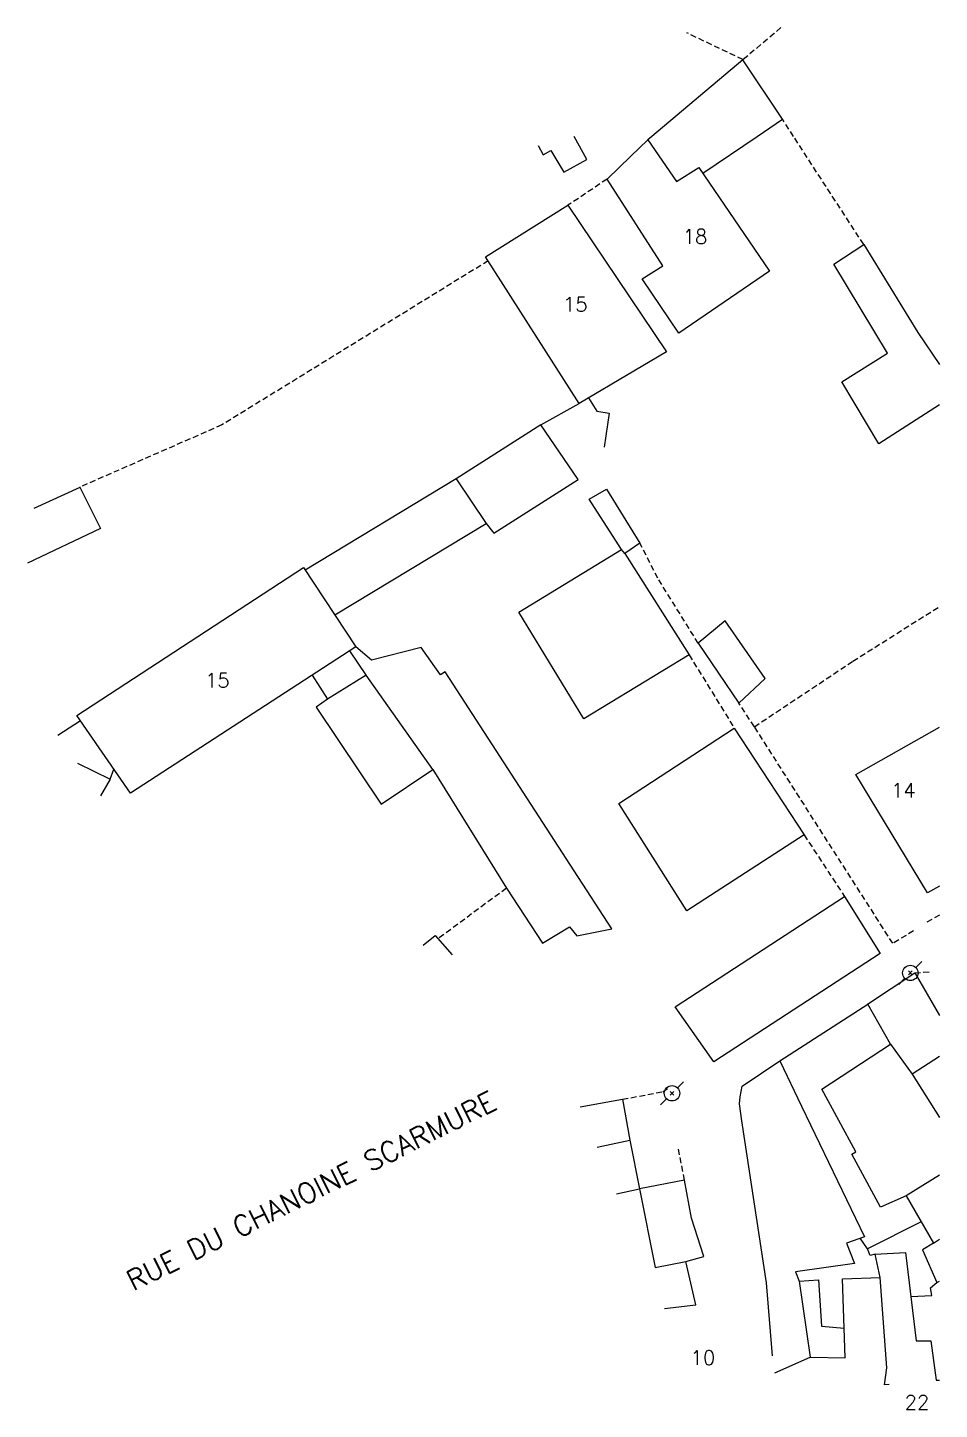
# Model space of a CAD drawing. Header units: millimetres. Extents: x 128208 to 129000, y 141060 to 142000.
# Drawn here: x 128920.9 to 129000, y 141060.5 to 141180.4 of the extents above; entities that cross this region are included whole.
import ezdxf
from ezdxf.enums import TextEntityAlignment as Align

# ---------------------------------------------------------------- set-up
doc = ezdxf.new("R2010")
doc.units = ezdxf.units.MM
doc.linetypes.add('DASHED', pattern=[0.75, 0.5, -0.25])
doc.layers.get('0').update_dxf_attribs({"linetype": 'CONTINUOUS'})
for name, color, linetype in [('W0101', 7, 'CONTINUOUS'), ('W0104', 1, 'CONTINUOUS'), ('W0112', 1, 'DASHED'), ('W0473', 7, 'CONTINUOUS'), ('W0989', 7, 'CONTINUOUS'), ('W0991', 7, 'CONTINUOUS'), ('W1102', 7, 'CONTINUOUS')]:
    doc.layers.add(name, color=color, linetype=linetype)
doc.styles.get("Standard").update_dxf_attribs({"font": 'romans.shx', "width": 0.85})

# ---------------------------------------------------------------- blocks, each defined once
blk = doc.blocks.new('T473')
for p, q in [((-0.166667, 0.166667), (0.166667, -0.166667)), ((-0.166667, -0.166667), (0.166667, 0.166667)), ((0.500001, 0.500001), (1.000002, 1.000002)), ((-1.000002, -1.000002), (-0.500001, -0.500001))]:
    blk.add_line(p, q)
blk.add_ellipse((0, 0), major_axis=(0.471405, 0.471405), ratio=1, start_param=5.4977871438, end_param=11.780972451)

msp = doc.modelspace()

# ---------------------------------------------------------------- linework, layer by layer
at = {"layer": 'W0101'}
for points in [[(128971.15, 141167.3), (128973.22, 141169.3), (128974.69, 141170.71)], [(128974.69, 141170.71), (128977.19, 141167.08), (128979.13, 141168.3), (128985.26, 141159.31), (128977.37, 141153.92)], [(128977.37, 141153.92), (128974.19, 141158.65), (128976, 141159.78), (128975.99, 141159.78), (128971.15, 141167.3)], [(128960.6, 141160.56), (128967.76, 141165.02)], [(128967.76, 141165.02), (128976.3, 141152.3), (128968.72, 141147.82)], [(128968.72, 141147.82), (128960.6, 141160.56)], [(128998.98, 141105.34), (128992.76, 141115.61), (129000, 141119.72)], [(128925.18, 141116.6), (128928.02, 141115.21), (128927.19, 141113.74)], [(129000, 141105.92), (128998.98, 141105.34)], [(128968.83, 141086.74), (128972.48, 141087.41)], [(128972.48, 141087.41), (128973.14, 141083.87)], [(128973.14, 141083.87), (128973.97, 141079.64)], [(128973.97, 141079.64), (128975.33, 141072.8)], [(128975.33, 141072.8), (128977.98, 141073.33)], [(128978.86, 141069.55), (128977.98, 141073.33)], [(128994.86, 141071.93), (128994.42, 141073.95), (128997.06, 141074.1), (128998, 141066.43), (128999.27, 141066.44), (128999.72, 141063.02), (129000, 141063.01)], [(128985.72, 141063.67), (128988.77, 141065.03), (128991.82, 141064.97), (128991.83, 141064.97), (128991.58, 141071.83), (128994.85, 141071.93), (128994.86, 141071.93)]]:
    msp.add_lwpolyline(points, dxfattribs=at)
msp.add_lwpolyline([(128929.77, 141113.98), (128925.13, 141120.74), (128944.79, 141133.58), (128949.34, 141126.7)], close=True, dxfattribs=at)
at = {"layer": 'W0104'}
for points in [[(128982.95, 141177.66), (128975.04, 141171)], [(128984.18, 141171), (128986.37, 141172.49), (128982.95, 141177.66)], [(128969.39, 141169), (128968.29, 141171)], [(128975.04, 141171), (128974.69, 141170.71)], [(128979.46, 141167.8), (128984.18, 141171)], [(128965.18, 141170.22), (128965.62, 141169.39), (128966.26, 141169.78), (128967.41, 141167.9), (128969.39, 141169)], [(129000, 141147.69), (128994.74, 141144.31), (128991.53, 141149.7), (128995.49, 141152.18), (128990.85, 141159.91), (128993.43, 141161.62)], [(128993.43, 141161.62), (128998.14, 141153.99), (129000, 141151.21)], [(128965.39, 141145.97), (128968.72, 141147.82)], [(128969.53, 141148.3), (128970.26, 141147.16), (128971.34, 141146.97), (128970.9, 141144.03)], [(128947.51, 141129.47), (128960.67, 141137.39), (128960.66, 141137.39), (128961.31, 141136.55), (128968.64, 141141.21), (128965.39, 141145.97), (128958.04, 141141.26), (128944.95, 141133.35)], [(128925.38, 141140.56), (128927.18, 141136.97), (128920.85, 141133.96)], [(128921.42, 141138.74), (128925.4, 141140.56), (128925.38, 141140.56)], [(128958.04, 141141.26), (128960.67, 141137.39)], [(128972.7, 141134.8), (128972.41, 141135.14)], [(128945.55, 141124.23), (128946.87, 141122.15), (128945.9, 141121.46), (128951.55, 141113.03), (128956.03, 141116.04), (128962.41, 141105.73), (128965.55, 141100.96), (128967.88, 141102.39), (128968.53, 141101.61), (128971.58, 141102.22), (128968.31, 141107.23), (128957.1, 141124.53), (128956.68, 141124.27), (128955.01, 141126.64), (128950.7, 141125.53), (128949.34, 141126.7)], [(128948.78, 141126.33), (128950.24, 141124.21), (128950.24, 141124.23), (128946.87, 141122.15)], [(128956.03, 141116.04), (128950.24, 141124.23)], [(128923.48, 141119.02), (128925.44, 141120.29)], [(128928.02, 141115.21), (128928.33, 141116.08)], [(128955.2, 141100.8), (128956.24, 141101.64), (128957.72, 141099.94)], [(128985.5, 141065.15), (128985, 141071.48), (128982.84, 141085.54), (128982.66, 141087.02), (128982.71, 141087.61), (128982.88, 141088.55), (128986.15, 141090.76), (128993.78, 141095.67), (128993.77, 141095.66), (128997.86, 141098.39), (129000, 141094.68)], [(128995.75, 141092.18), (128993.78, 141095.67)], [(128997.13, 141079.03), (128994.89, 141078.05), (128992.41, 141082.65), (128992.74, 141082.84), (128989.79, 141088.3), (128995.75, 141092.18), (128997.64, 141089.6), (129000, 141085.83)], [(128986.15, 141090.76), (128988.04, 141086.81), (128993.49, 141075.46), (128991.94, 141074.93), (128992.64, 141073.15), (128987.52, 141072.43), (128987.82, 141071.63), (128988.77, 141065.03)], [(129000, 141091.12), (128997.64, 141089.6)], [(128970.29, 141083.25), (128973.14, 141083.87)], [(129000, 141080.83), (128997.13, 141079.03), (128999.48, 141074.93), (129000, 141075.25)], [(128977.98, 141073.33), (128979.54, 141073.76), (128978.48, 141077.09), (128977.87, 141080.39), (128973.97, 141079.64)], [(128998.43, 141076.76), (128993.76, 141074.43)], [(128994.42, 141073.95), (128993.98, 141073.84), (128993.76, 141074.43), (128993.13, 141075.34)], [(128999.48, 141074.93), (128998.55, 141074.35), (128999.77, 141071.5), (129000, 141071.63)], [(128987.82, 141071.63), (128989.51, 141071.74), (128989.78, 141067.7), (128991.74, 141067.53)], [(128997.53, 141070.28), (128999.36, 141070.36), (128999.23, 141071.03), (128999.77, 141071.5)], [(128976.14, 141069.24), (128978.86, 141069.55)]]:
    msp.add_lwpolyline(points, dxfattribs=at)
for points in [[(128978.27, 141125.99), (128969.14, 141120.44), (128963.5, 141129.7), (128972.41, 141135.14), (128969.6, 141139.52), (128971.09, 141140.39), (128974.01, 141135.68), (128972.7, 141134.8)], [(128982.59, 141121.81), (128984.87, 141123.95), (128981.4, 141128.95), (128979.07, 141127)], [(128988.26, 141110.36), (128978.07, 141103.77), (128972.18, 141113.09), (128982.2, 141119.63)], [(128994.87, 141100.07), (128980.43, 141090.66), (128977.06, 141095.44), (128991.77, 141105.02), (128991.76, 141105.02)]]:
    msp.add_lwpolyline(points, close=True, dxfattribs=at)
at = {"layer": 'W0112'}
for points in [[(128986.25, 141180.45), (128985.66, 141179.93), (128982.95, 141177.66), (128982.95, 141177.67)], [(128982.95, 141177.67), (128978.09, 141179.98)], [(128987.34, 141171), (128986.37, 141172.49)], [(128993.43, 141161.62), (128987.34, 141171)], [(128971.15, 141167.3), (128967.76, 141165.02)], [(128960.84, 141160.2), (128937.71, 141145.95), (128925.4, 141140.56)], [(128979.07, 141127), (128975.56, 141132.64), (128974.01, 141135.68)], [(128983.94, 141119.75), (128992.49, 141125.44), (129000, 141130.18)], [(128978.27, 141125.99), (128982.2, 141119.63)], [(128997.76, 141102.02), (128995.95, 141100.95), (128983.94, 141119.75), (128982.59, 141121.81)], [(128988.26, 141110.36), (128991.76, 141105.02)], [(128962.41, 141105.73), (128956.49, 141101.35)], [(129000, 141103.4), (128998.74, 141102.67)], [(128997.86, 141098.39), (128999.28, 141098.5)], [(128972.48, 141087.41), (128975.98, 141088.06), (128976.57, 141088.48)], [(128977.87, 141080.39), (128977.3, 141083.33)]]:
    msp.add_lwpolyline(points, dxfattribs=at)
at = {"layer": 'W1102'}
for points in [[(128971.98, 141079.2), (128973.97, 141079.64)], [(128995.63, 141062.66), (128995.63, 141062.66), (128995.25, 141062.63), (128995.43, 141064.08), (128994.86, 141071.93)]]:
    msp.add_lwpolyline(points, dxfattribs=at)

# ---------------------------------------------------------------- block references
at = {"layer": 'W0473'}
for p in [(128997.48, 141098.38), (128976.79, 141087.93)]:
    msp.add_blockref('T473', p, dxfattribs=at)

# ---------------------------------------------------------------- texts
at = {"layer": 'W0989'}
msp.add_text('RUE DU CHANOINE SCARMURE', height=1.75, rotation=26.6308, dxfattribs=at).set_placement((128929.62, 141071.52), align=Align.MIDDLE_LEFT)
at = {"layer": 'W0991'}
for s, p in [('18', (128978.79, 141162.31)), ('15', (128968.39, 141156.42)), ('15', (128937.32, 141123.78)), ('14', (128996.87, 141114.24)), ('10', (128979.47, 141064.98)), ('22', (128998.06, 141061.11))]:
    msp.add_text(s, height=1.25, dxfattribs=at).set_placement(p, align=Align.MIDDLE_CENTER)

doc.saveas('drawing.dxf')
